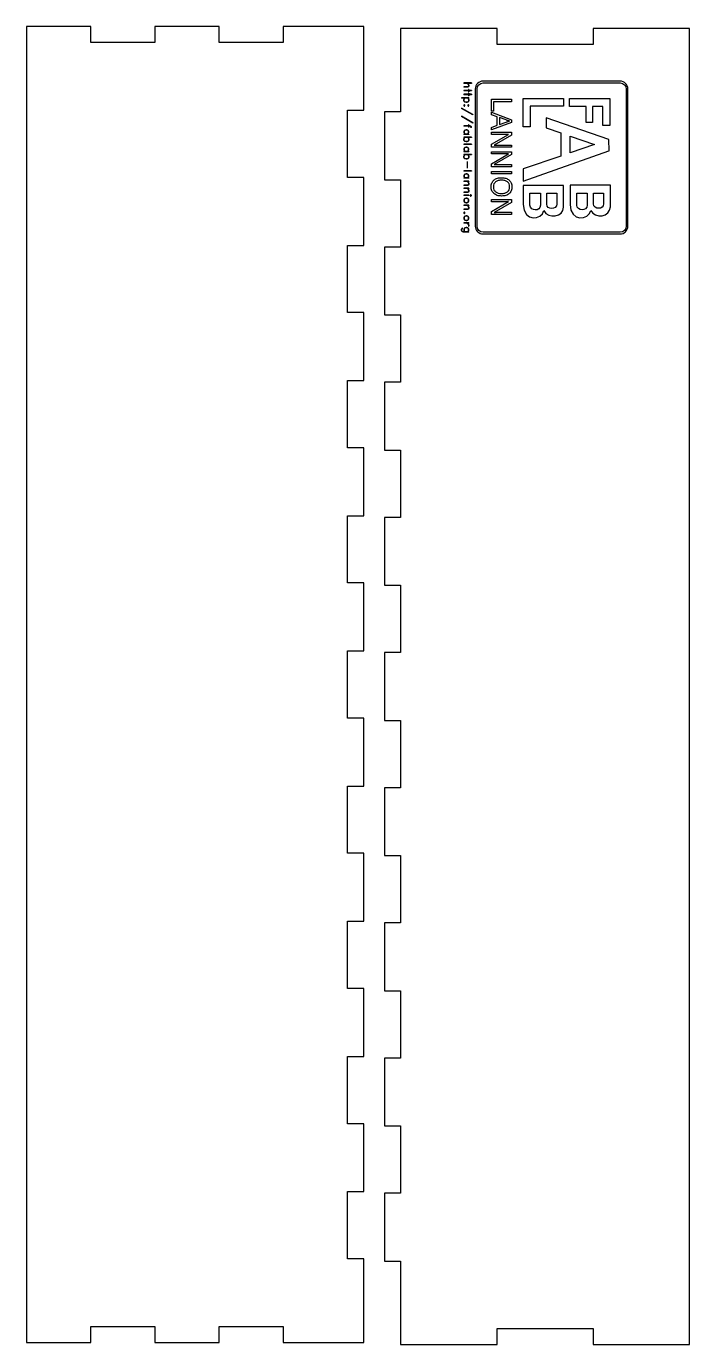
# Model space of a CAD drawing. Extents: x 15 to 1272, y 33 to 870.
# Drawn here: x 648 to 854.4, y 459.1 to 869.7 of the extents above; entities that cross this region are included whole.
import ezdxf

# ---------------------------------------------------------------- set-up
doc = ezdxf.new("R2010")
doc.units = 0
doc.layers.add('Decoration', color=7, linetype='CONTINUOUS')
doc.layers.add('Plan', color=7, linetype='CONTINUOUS')

msp = doc.modelspace()

# ---------------------------------------------------------------- linework, layer by layer
at = {"layer": 'Decoration', "color": 1}
for p, q in [((786.451944, 852.093833), (784.134397, 852.093833)), ((784.134397, 852.093833), (784.134397, 851.983474)), ((786.451944, 851.983474), (784.134397, 851.983474)), ((785.237991, 850.87988), (784.134397, 850.87988)), ((784.134397, 850.87988), (784.134397, 850.769521)), ((785.237991, 850.769521), (784.134397, 850.769521)), ((785.237991, 851.983474), (785.569069, 851.652396)), ((785.237991, 851.983474), (785.458709, 851.652396)), ((785.458709, 850.990239), (785.237991, 850.87988)), ((785.569069, 850.87988), (785.237991, 850.769521)), ((785.458709, 851.652396), (785.569069, 851.431677)), ((785.569069, 851.210958), (785.458709, 850.990239)), ((785.569069, 851.652396), (785.679428, 851.431677)), ((785.569069, 851.431677), (785.569069, 851.210958)), ((785.679428, 851.100599), (785.569069, 850.87988)), ((785.679428, 850.107364), (785.569069, 850.107364)), ((785.569069, 850.107364), (785.569069, 849.334849)), ((785.679428, 851.431677), (785.679428, 851.100599)), ((785.679428, 850.107364), (785.679428, 849.334849)), ((786.451944, 852.093833), (786.451944, 851.983474)), ((787.683831, 850.211529), (787.683831, 807.514806)), ((788.227447, 807.514806), (788.227447, 850.211529)), ((832.742471, 852.663524), (790.135721, 852.663524)), ((790.135721, 852.119843), (832.742471, 852.119843)), ((834.650802, 850.211529), (834.650802, 807.514806)), ((834.650802, 850.211529), (834.650802, 850.211529)), ((835.194474, 807.514806), (835.194474, 850.211529)), ((785.679428, 847.45874), (783.361881, 847.45874)), ((783.361881, 847.45874), (783.361881, 847.34838)), ((785.679428, 847.34838), (783.361881, 847.34838)), ((786.451944, 849.776286), (784.134397, 849.776286)), ((784.134397, 849.776286), (784.134397, 849.665927)), ((786.451944, 849.665927), (784.134397, 849.665927)), ((786.451944, 848.562333), (784.134397, 848.562333)), ((784.134397, 848.562333), (784.134397, 848.451974)), ((786.451944, 848.451974), (784.134397, 848.451974)), ((784.134397, 846.906943), (784.244756, 847.127661)), ((784.134397, 846.575865), (784.134397, 846.906943)), ((784.244756, 846.355146), (784.134397, 846.575865)), ((784.244756, 847.127661), (784.465475, 847.34838)), ((784.244756, 846.906943), (784.465475, 847.34838)), ((784.244756, 846.575865), (784.244756, 846.906943)), ((784.355116, 846.355146), (784.244756, 846.575865)), ((784.465475, 846.134427), (784.244756, 846.355146)), ((784.465475, 846.244786), (784.355116, 846.355146)), ((784.796553, 846.134427), (784.465475, 846.244786)), ((784.796553, 846.024068), (784.465475, 846.134427)), ((785.017272, 846.134427), (784.796553, 846.134427)), ((785.017272, 846.024068), (784.796553, 846.024068)), ((785.34835, 846.244786), (785.017272, 846.134427)), ((785.34835, 846.134427), (785.017272, 846.024068)), ((785.34835, 847.34838), (785.569069, 847.127661)), ((785.34835, 847.34838), (785.569069, 846.906943)), ((785.569069, 846.355146), (785.34835, 846.134427)), ((785.458709, 846.355146), (785.34835, 846.244786)), ((785.569069, 846.575865), (785.458709, 846.355146)), ((785.679428, 849.334849), (785.569069, 849.334849)), ((785.679428, 848.893411), (785.569069, 848.893411)), ((785.569069, 848.893411), (785.569069, 848.120896)), ((785.679428, 848.120896), (785.569069, 848.120896)), ((785.569069, 847.127661), (785.679428, 846.906943)), ((785.569069, 846.906943), (785.569069, 846.575865)), ((785.679428, 846.575865), (785.569069, 846.355146)), ((785.679428, 848.893411), (785.679428, 848.120896)), ((785.679428, 847.45874), (785.679428, 847.34838)), ((785.679428, 846.906943), (785.679428, 846.575865)), ((786.451944, 849.776286), (786.451944, 849.665927)), ((786.451944, 848.562333), (786.451944, 848.451974)), ((792.700133, 847.011251), (798.975796, 847.011251)), ((792.700133, 843.316042), (792.700133, 847.011251)), ((798.975796, 846.229678), (793.394964, 846.229678)), ((793.394964, 846.229678), (793.394964, 843.316042)), ((798.975796, 847.011251), (798.975796, 846.229678)), ((802.62634, 847.248835), (815.153535, 847.254964)), ((802.62634, 838.41505), (802.62634, 847.248835)), ((815.153535, 847.254964), (815.153535, 844.832988)), ((817.005763, 844.796514), (817.005763, 847.248619)), ((817.005763, 847.248619), (829.557566, 847.248619)), ((829.557566, 847.248619), (829.54543, 838.82662)), ((786.893381, 842.271849), (783.361881, 844.258318)), ((783.361881, 844.258318), (783.361881, 844.147958)), ((786.893381, 842.16149), (783.361881, 844.147958)), ((784.244756, 845.251552), (784.134397, 845.141193)), ((784.134397, 845.141193), (784.134397, 845.030833)), ((784.134397, 845.030833), (784.244756, 844.920474)), ((784.355116, 845.251552), (784.244756, 845.251552)), ((784.355116, 845.141193), (784.244756, 845.141193)), ((784.244756, 845.141193), (784.244756, 845.030833)), ((784.244756, 845.030833), (784.355116, 845.030833)), ((784.244756, 844.920474), (784.355116, 844.920474)), ((784.465475, 845.141193), (784.355116, 845.251552)), ((784.355116, 845.030833), (784.355116, 845.141193)), ((784.355116, 844.920474), (784.465475, 845.030833)), ((784.465475, 845.030833), (784.465475, 845.141193)), ((785.458709, 845.251552), (785.34835, 845.141193)), ((785.34835, 845.141193), (785.34835, 845.030833)), ((785.34835, 845.030833), (785.458709, 844.920474)), ((785.569069, 845.251552), (785.458709, 845.251552)), ((785.569069, 845.141193), (785.458709, 845.141193)), ((785.458709, 845.141193), (785.458709, 845.030833)), ((785.458709, 845.030833), (785.569069, 845.030833)), ((785.458709, 844.920474), (785.569069, 844.920474)), ((785.679428, 845.141193), (785.569069, 845.251552)), ((785.569069, 845.030833), (785.569069, 845.141193)), ((785.569069, 844.920474), (785.679428, 845.030833)), ((785.679428, 845.030833), (785.679428, 845.141193)), ((786.893381, 842.271849), (786.893381, 842.16149)), ((793.394964, 843.316042), (792.700133, 843.316042)), ((792.700133, 842.20701), (792.700133, 843.017346)), ((792.700133, 843.017346), (798.975796, 840.664316)), ((794.535114, 841.544162), (792.700133, 842.20701)), ((815.153535, 844.832988), (804.763637, 844.832988)), ((804.763637, 844.832988), (804.763637, 838.41505)), ((822.200683, 844.796514), (817.005763, 844.796514)), ((822.200683, 839.813469), (822.200683, 844.796514)), ((824.180978, 844.802588), (824.174489, 839.813469)), ((827.408104, 844.796242), (824.180978, 844.802588)), ((827.395969, 838.820275), (827.408104, 844.796242)), ((786.893381, 839.733583), (783.361881, 841.720052)), ((783.361881, 841.720052), (783.361881, 841.609693)), ((786.893381, 839.623224), (783.361881, 841.609693)), ((786.010506, 838.740349), (784.134397, 838.740349)), ((784.134397, 838.740349), (784.134397, 838.62999)), ((786.010506, 838.62999), (784.134397, 838.62999)), ((785.679428, 839.071427), (785.569069, 839.071427)), ((785.569069, 839.071427), (785.569069, 838.298912)), ((785.679428, 838.298912), (785.569069, 838.298912)), ((785.679428, 839.071427), (785.679428, 838.298912)), ((786.341584, 838.62999), (786.010506, 838.740349)), ((786.341584, 838.51963), (786.010506, 838.62999)), ((786.341584, 838.409271), (786.231225, 838.62999)), ((786.451944, 838.409271), (786.341584, 838.62999)), ((786.341584, 838.188552), (786.341584, 838.409271)), ((786.451944, 838.188552), (786.341584, 838.188552)), ((786.451944, 838.188552), (786.451944, 838.409271)), ((786.893381, 839.733583), (786.893381, 839.623224)), ((798.975796, 839.776306), (792.700133, 837.460131)), ((792.700133, 838.258139), (794.535114, 838.916967)), ((792.700133, 837.460131), (792.700133, 838.258139)), ((794.535114, 838.916967), (794.535114, 841.544162)), ((797.260957, 840.570951), (795.19876, 841.307542)), ((795.19876, 841.307542), (795.19876, 839.150952)), ((795.19876, 839.150952), (797.269847, 839.891617)), ((797.269847, 839.891617), (797.269847, 839.890871)), ((798.975796, 840.664316), (798.975796, 839.776306)), ((804.763637, 838.41505), (802.62634, 838.41505)), ((829.290274, 834.449638), (809.698859, 841.209687)), ((809.698859, 841.209687), (809.698859, 838.160231)), ((809.698859, 838.160231), (814.331283, 836.551883)), ((824.174489, 839.813469), (822.200683, 839.813469)), ((829.54543, 838.82662), (827.395969, 838.820275)), ((784.244756, 837.195318), (784.134397, 836.974599)), ((784.134397, 836.974599), (784.134397, 836.643521)), ((784.134397, 836.643521), (784.244756, 836.422802)), ((785.679428, 836.202083), (784.134397, 836.202083)), ((784.134397, 836.202083), (784.134397, 836.091724)), ((785.679428, 836.091724), (784.134397, 836.091724)), ((786.451944, 835.208849), (784.134397, 835.208849)), ((784.134397, 835.208849), (784.134397, 835.09849)), ((786.451944, 835.09849), (784.134397, 835.09849)), ((784.134397, 834.657052), (784.244756, 834.877771)), ((784.134397, 834.325974), (784.134397, 834.657052)), ((784.244756, 834.105255), (784.134397, 834.325974)), ((784.465475, 837.416037), (784.244756, 837.195318)), ((784.355116, 837.195318), (784.244756, 836.974599)), ((784.244756, 836.974599), (784.244756, 836.643521)), ((784.244756, 836.643521), (784.465475, 836.202083)), ((784.244756, 836.422802), (784.465475, 836.202083)), ((784.244756, 834.877771), (784.465475, 835.09849)), ((784.244756, 834.657052), (784.465475, 835.09849)), ((784.244756, 834.325974), (784.244756, 834.657052)), ((784.355116, 834.105255), (784.244756, 834.325974)), ((784.465475, 833.884537), (784.244756, 834.105255)), ((784.465475, 837.305677), (784.355116, 837.195318)), ((784.465475, 833.994896), (784.355116, 834.105255)), ((784.796553, 837.526396), (784.465475, 837.416037)), ((784.796553, 837.416037), (784.465475, 837.305677)), ((784.796553, 833.884537), (784.465475, 833.994896)), ((784.796553, 833.774177), (784.465475, 833.884537)), ((785.017272, 837.526396), (784.796553, 837.526396)), ((785.017272, 837.416037), (784.796553, 837.416037)), ((785.017272, 833.884537), (784.796553, 833.884537)), ((785.017272, 833.774177), (784.796553, 833.774177)), ((785.34835, 837.416037), (785.017272, 837.526396)), ((785.34835, 837.305677), (785.017272, 837.416037)), ((785.34835, 833.994896), (785.017272, 833.884537)), ((785.34835, 833.884537), (785.017272, 833.774177)), ((785.569069, 837.195318), (785.34835, 837.416037)), ((785.458709, 837.195318), (785.34835, 837.305677)), ((785.34835, 836.202083), (785.569069, 836.643521)), ((785.34835, 836.202083), (785.569069, 836.422802)), ((785.34835, 835.09849), (785.569069, 834.877771)), ((785.34835, 835.09849), (785.569069, 834.657052)), ((785.569069, 834.105255), (785.34835, 833.884537)), ((785.458709, 834.105255), (785.34835, 833.994896)), ((785.569069, 836.974599), (785.458709, 837.195318)), ((785.569069, 834.325974), (785.458709, 834.105255)), ((785.679428, 836.974599), (785.569069, 837.195318)), ((785.569069, 836.643521), (785.569069, 836.974599)), ((785.569069, 836.422802), (785.679428, 836.643521)), ((785.569069, 834.877771), (785.679428, 834.657052)), ((785.569069, 834.657052), (785.569069, 834.325974)), ((785.679428, 834.325974), (785.569069, 834.105255)), ((785.679428, 836.643521), (785.679428, 836.974599)), ((785.679428, 836.202083), (785.679428, 836.091724)), ((785.679428, 834.657052), (785.679428, 834.325974)), ((786.451944, 835.208849), (786.451944, 835.09849)), ((792.700133, 836.052019), (792.700133, 836.747737)), ((792.700133, 836.747737), (798.975796, 836.747737)), ((792.700133, 833.007819), (798.04483, 836.093368)), ((796.869007, 836.052019), (792.700133, 836.052019)), ((798.975796, 835.839289), (793.59537, 832.721012)), ((798.975796, 836.747737), (798.975796, 835.839289)), ((814.331283, 836.551883), (814.348215, 829.30652)), ((817.223889, 830.304641), (817.21119, 835.524052)), ((817.21119, 835.524052), (824.759505, 832.919638)), ((829.298739, 830.925558), (829.290274, 834.449638)), ((786.451944, 833.001662), (784.134397, 833.001662)), ((784.134397, 833.001662), (784.134397, 832.891302)), ((786.451944, 832.891302), (784.134397, 832.891302)), ((784.244756, 831.787708), (784.134397, 831.56699)), ((784.134397, 831.56699), (784.134397, 831.235912)), ((784.134397, 831.235912), (784.244756, 831.015193)), ((785.679428, 830.794474), (784.134397, 830.794474)), ((784.134397, 830.794474), (784.134397, 830.684115)), ((785.679428, 830.684115), (784.134397, 830.684115)), ((786.451944, 829.80124), (784.134397, 829.80124)), ((784.134397, 829.80124), (784.134397, 829.69088)), ((786.451944, 829.69088), (784.134397, 829.69088)), ((784.134397, 829.249443), (784.244756, 829.470162)), ((784.465475, 832.008427), (784.244756, 831.787708)), ((784.355116, 831.787708), (784.244756, 831.56699)), ((784.244756, 831.56699), (784.244756, 831.235912)), ((784.244756, 831.235912), (784.465475, 830.794474)), ((784.244756, 831.015193), (784.465475, 830.794474)), ((784.244756, 829.470162), (784.465475, 829.69088)), ((784.244756, 829.249443), (784.465475, 829.69088)), ((784.465475, 831.898068), (784.355116, 831.787708)), ((784.796553, 832.118787), (784.465475, 832.008427)), ((784.796553, 832.008427), (784.465475, 831.898068)), ((785.017272, 832.118787), (784.796553, 832.118787)), ((785.017272, 832.008427), (784.796553, 832.008427)), ((785.34835, 832.008427), (785.017272, 832.118787)), ((785.34835, 831.898068), (785.017272, 832.008427)), ((785.569069, 831.787708), (785.34835, 832.008427)), ((785.458709, 831.787708), (785.34835, 831.898068)), ((785.34835, 830.794474), (785.569069, 831.235912)), ((785.34835, 830.794474), (785.569069, 831.015193)), ((785.34835, 829.69088), (785.569069, 829.470162)), ((785.34835, 829.69088), (785.569069, 829.249443)), ((785.569069, 831.56699), (785.458709, 831.787708)), ((785.679428, 831.56699), (785.569069, 831.787708)), ((785.569069, 831.235912), (785.569069, 831.56699)), ((785.569069, 831.015193), (785.679428, 831.235912)), ((785.569069, 829.470162), (785.679428, 829.249443)), ((785.679428, 831.235912), (785.679428, 831.56699)), ((785.679428, 830.794474), (785.679428, 830.684115)), ((786.451944, 833.001662), (786.451944, 832.891302)), ((786.451944, 829.80124), (786.451944, 829.69088)), ((792.700133, 833.007037), (792.700133, 833.007819)), ((792.700133, 832.065863), (792.700133, 833.007037)), ((798.975796, 832.065863), (792.700133, 832.065863)), ((792.700133, 829.995578), (792.700133, 830.691259)), ((792.700133, 830.691259), (798.975796, 830.691259)), ((792.700133, 826.951434), (798.04483, 830.036928)), ((796.869007, 829.995578), (792.700133, 829.995578)), ((798.975796, 829.782794), (793.59537, 826.664571)), ((794.86029, 832.769671), (798.975796, 832.769671)), ((798.975796, 832.769671), (798.975796, 832.065863)), ((798.975796, 830.691259), (798.975796, 829.782794)), ((802.6102, 821.46362), (829.296428, 830.925558)), ((824.759562, 832.919638), (817.223889, 830.304641)), ((824.759505, 832.919638), (824.759562, 832.919638)), ((829.296428, 830.925558), (829.298739, 830.925558)), ((784.134397, 828.918365), (784.134397, 829.249443)), ((784.244756, 828.697646), (784.134397, 828.918365)), ((784.244756, 828.918365), (784.244756, 829.249443)), ((784.355116, 828.697646), (784.244756, 828.918365)), ((784.465475, 828.476927), (784.244756, 828.697646)), ((784.465475, 828.587287), (784.355116, 828.697646)), ((784.796553, 828.476927), (784.465475, 828.587287)), ((784.796553, 828.366568), (784.465475, 828.476927)), ((785.017272, 828.476927), (784.796553, 828.476927)), ((785.017272, 828.366568), (784.796553, 828.366568)), ((785.34835, 828.587287), (785.017272, 828.476927)), ((785.34835, 828.476927), (785.017272, 828.366568)), ((785.127631, 827.594052), (785.127631, 825.607584)), ((785.569069, 828.697646), (785.34835, 828.476927)), ((785.458709, 828.697646), (785.34835, 828.587287)), ((785.569069, 828.918365), (785.458709, 828.697646)), ((785.569069, 829.249443), (785.569069, 828.918365)), ((785.679428, 828.918365), (785.569069, 828.697646)), ((785.679428, 829.249443), (785.679428, 828.918365)), ((792.700133, 826.950595), (792.700133, 826.951434)), ((792.700133, 826.009365), (792.700133, 826.950595)), ((798.975796, 826.009365), (792.700133, 826.009365)), ((794.86029, 826.71323), (798.975796, 826.71323)), ((798.975796, 826.71323), (798.975796, 826.009365)), ((814.348215, 829.30652), (802.61669, 825.33736)), ((786.451944, 824.724709), (784.134397, 824.724709)), ((784.134397, 824.724709), (784.134397, 824.614349)), ((786.451944, 824.614349), (784.134397, 824.614349)), ((784.244756, 823.510755), (784.134397, 823.290037)), ((784.134397, 823.290037), (784.134397, 822.958959)), ((784.134397, 822.958959), (784.244756, 822.73824)), ((785.679428, 822.517521), (784.134397, 822.517521)), ((784.134397, 822.517521), (784.134397, 822.407162)), ((785.679428, 822.407162), (784.134397, 822.407162)), ((785.679428, 821.524287), (784.134397, 821.524287)), ((784.134397, 821.524287), (784.134397, 821.413927)), ((785.679428, 821.413927), (784.134397, 821.413927)), ((784.465475, 823.731474), (784.244756, 823.510755)), ((784.355116, 823.510755), (784.244756, 823.290037)), ((784.244756, 823.290037), (784.244756, 822.958959)), ((784.244756, 822.958959), (784.465475, 822.517521)), ((784.244756, 822.73824), (784.465475, 822.517521)), ((784.465475, 823.621115), (784.355116, 823.510755)), ((784.796553, 823.841834), (784.465475, 823.731474)), ((784.796553, 823.731474), (784.465475, 823.621115)), ((785.017272, 823.841834), (784.796553, 823.841834)), ((785.017272, 823.731474), (784.796553, 823.731474)), ((785.34835, 823.731474), (785.017272, 823.841834)), ((785.34835, 823.621115), (785.017272, 823.731474)), ((785.237991, 821.413927), (785.569069, 821.082849)), ((785.237991, 821.413927), (785.458709, 821.082849)), ((785.569069, 823.510755), (785.34835, 823.731474)), ((785.458709, 823.510755), (785.34835, 823.621115)), ((785.34835, 822.517521), (785.569069, 822.958959)), ((785.34835, 822.517521), (785.569069, 822.73824)), ((785.569069, 823.290037), (785.458709, 823.510755)), ((785.679428, 823.290037), (785.569069, 823.510755)), ((785.569069, 822.958959), (785.569069, 823.290037)), ((785.569069, 822.73824), (785.679428, 822.958959)), ((785.679428, 822.958959), (785.679428, 823.290037)), ((785.679428, 822.517521), (785.679428, 822.407162)), ((785.679428, 821.524287), (785.679428, 821.413927)), ((786.451944, 824.724709), (786.451944, 824.614349)), ((792.700133, 824.549331), (798.975796, 824.549331)), ((792.700133, 823.767758), (792.700133, 824.549331)), ((798.975796, 823.767758), (792.700133, 823.767758)), ((798.975796, 824.549331), (798.975796, 823.767758)), ((802.61669, 825.33736), (802.6102, 821.46362)), ((785.237991, 820.310334), (784.134397, 820.310334)), ((784.134397, 820.310334), (784.134397, 820.199974)), ((785.237991, 820.199974), (784.134397, 820.199974)), ((785.679428, 819.317099), (784.134397, 819.317099)), ((784.134397, 819.317099), (784.134397, 819.20674)), ((785.679428, 819.20674), (784.134397, 819.20674)), ((785.237991, 818.103146), (784.134397, 818.103146)), ((784.134397, 818.103146), (784.134397, 817.992787)), ((785.237991, 817.992787), (784.134397, 817.992787)), ((785.458709, 820.420693), (785.237991, 820.310334)), ((785.569069, 820.310334), (785.237991, 820.199974)), ((785.237991, 819.20674), (785.569069, 818.875662)), ((785.237991, 819.20674), (785.458709, 818.875662)), ((785.458709, 818.213506), (785.237991, 818.103146)), ((785.569069, 818.103146), (785.237991, 817.992787)), ((785.458709, 821.082849), (785.569069, 820.862131)), ((785.569069, 820.641412), (785.458709, 820.420693)), ((785.458709, 818.875662), (785.569069, 818.654943)), ((785.569069, 818.434224), (785.458709, 818.213506)), ((785.569069, 821.082849), (785.679428, 820.862131)), ((785.569069, 820.862131), (785.569069, 820.641412)), ((785.679428, 820.531052), (785.569069, 820.310334)), ((785.569069, 818.875662), (785.679428, 818.654943)), ((785.569069, 818.654943), (785.569069, 818.434224)), ((785.679428, 818.323865), (785.569069, 818.103146)), ((785.679428, 820.862131), (785.679428, 820.531052)), ((785.679428, 819.317099), (785.679428, 819.20674)), ((785.679428, 818.654943), (785.679428, 818.323865)), ((786.231225, 817.220271), (786.120866, 817.109912)), ((786.341584, 817.220271), (786.231225, 817.220271)), ((786.451944, 817.109912), (786.341584, 817.220271)), ((795.866892, 817.678588), (795.866892, 817.678588)), ((815.159858, 820.196313), (802.614543, 820.181581)), ((802.614543, 820.181581), (802.621032, 814.235359)), ((804.685011, 813.993599), (804.685011, 817.738117)), ((804.685011, 817.738117), (807.984526, 817.725426)), ((807.984526, 817.725426), (807.984526, 813.993599)), ((809.917156, 814.381476), (809.917156, 817.736009)), ((809.917156, 817.736009), (813.053464, 817.736009)), ((813.053464, 817.736009), (813.05558, 814.381476)), ((815.159997, 813.451241), (815.159858, 820.196313)), ((829.727068, 820.255841), (817.18181, 820.240573)), ((817.18181, 820.240573), (817.187737, 814.294244)), ((819.252221, 814.053125), (819.252221, 817.797646)), ((819.252221, 817.797646), (822.551681, 817.784918)), ((822.551681, 817.784918), (822.551681, 814.053125)), ((824.484339, 814.440895), (824.484339, 817.795536)), ((824.484339, 817.795536), (827.620674, 817.795536)), ((827.620674, 817.795536), (827.622763, 814.440895)), ((829.726645, 813.510124), (829.727068, 820.255841)), ((785.679428, 817.109912), (784.134397, 817.109912)), ((784.134397, 817.109912), (784.134397, 816.999552)), ((785.679428, 816.999552), (784.134397, 816.999552)), ((784.244756, 815.895959), (784.134397, 815.67524)), ((784.134397, 815.67524), (784.134397, 815.344162)), ((784.134397, 815.344162), (784.244756, 815.123443)), ((785.679428, 814.019849), (784.134397, 814.019849)), ((784.134397, 814.019849), (784.134397, 813.90949)), ((785.679428, 813.90949), (784.134397, 813.90949)), ((784.465475, 816.116677), (784.244756, 815.895959)), ((784.355116, 815.895959), (784.244756, 815.67524)), ((784.244756, 815.67524), (784.244756, 815.344162)), ((784.244756, 815.344162), (784.355116, 815.123443)), ((784.244756, 815.123443), (784.465475, 814.902724)), ((784.465475, 816.006318), (784.355116, 815.895959)), ((784.355116, 815.123443), (784.465475, 815.013084)), ((784.796553, 816.227037), (784.465475, 816.116677)), ((784.796553, 816.116677), (784.465475, 816.006318)), ((784.465475, 815.013084), (784.796553, 814.902724)), ((784.465475, 814.902724), (784.796553, 814.792365)), ((785.017272, 816.227037), (784.796553, 816.227037)), ((785.017272, 816.116677), (784.796553, 816.116677)), ((784.796553, 814.902724), (785.017272, 814.902724)), ((784.796553, 814.792365), (785.017272, 814.792365)), ((785.34835, 816.116677), (785.017272, 816.227037)), ((785.34835, 816.006318), (785.017272, 816.116677)), ((785.017272, 814.902724), (785.34835, 815.013084)), ((785.017272, 814.792365), (785.34835, 814.902724)), ((785.237991, 813.90949), (785.569069, 813.578412)), ((785.237991, 813.90949), (785.458709, 813.578412)), ((785.569069, 815.895959), (785.34835, 816.116677)), ((785.458709, 815.895959), (785.34835, 816.006318)), ((785.34835, 814.902724), (785.569069, 815.123443)), ((785.34835, 815.013084), (785.458709, 815.123443)), ((785.569069, 815.67524), (785.458709, 815.895959)), ((785.458709, 815.123443), (785.569069, 815.344162)), ((785.458709, 813.578412), (785.569069, 813.357693)), ((785.569069, 813.136974), (785.458709, 812.916256)), ((785.679428, 815.67524), (785.569069, 815.895959)), ((785.569069, 815.344162), (785.569069, 815.67524)), ((785.569069, 815.123443), (785.679428, 815.344162)), ((785.569069, 813.578412), (785.679428, 813.357693)), ((785.569069, 813.357693), (785.569069, 813.136974)), ((785.679428, 813.026615), (785.569069, 812.805896)), ((785.679428, 817.109912), (785.679428, 816.999552)), ((785.679428, 815.344162), (785.679428, 815.67524)), ((785.679428, 814.019849), (785.679428, 813.90949)), ((785.679428, 813.357693), (785.679428, 813.026615)), ((786.120866, 817.109912), (786.120866, 816.999552)), ((786.120866, 816.999552), (786.231225, 816.889193)), ((786.341584, 817.109912), (786.231225, 817.109912)), ((786.231225, 817.109912), (786.231225, 816.999552)), ((786.231225, 816.999552), (786.341584, 816.999552)), ((786.231225, 816.889193), (786.341584, 816.889193)), ((786.341584, 816.999552), (786.341584, 817.109912)), ((786.341584, 816.889193), (786.451944, 816.999552)), ((786.451944, 816.999552), (786.451944, 817.109912)), ((792.700133, 815.100138), (792.700133, 815.795749)), ((792.700133, 815.795749), (798.975796, 815.795749)), ((792.700133, 812.055974), (798.04483, 815.141484)), ((796.869007, 815.100138), (792.700133, 815.100138)), ((798.975796, 814.887301), (793.59537, 811.769115)), ((795.866892, 816.880633), (795.866892, 816.880633)), ((798.975796, 815.795749), (798.975796, 814.887301)), ((785.237991, 812.805896), (784.134397, 812.805896)), ((784.134397, 812.805896), (784.134397, 812.695537)), ((785.237991, 812.695537), (784.134397, 812.695537)), ((784.244756, 811.812662), (784.134397, 811.702303)), ((784.134397, 811.702303), (784.134397, 811.591943)), ((784.134397, 811.591943), (784.244756, 811.481584)), ((784.244756, 810.37799), (784.134397, 810.157271)), ((784.134397, 810.157271), (784.134397, 809.826193)), ((784.134397, 809.826193), (784.244756, 809.605474)), ((784.355116, 811.812662), (784.244756, 811.812662)), ((784.355116, 811.702303), (784.244756, 811.702303)), ((784.244756, 811.702303), (784.244756, 811.591943)), ((784.244756, 811.591943), (784.355116, 811.591943)), ((784.244756, 811.481584), (784.355116, 811.481584)), ((784.465475, 810.598709), (784.244756, 810.37799)), ((784.355116, 810.37799), (784.244756, 810.157271)), ((784.244756, 810.157271), (784.244756, 809.826193)), ((784.244756, 809.826193), (784.355116, 809.605474)), ((784.244756, 809.605474), (784.465475, 809.384756)), ((784.465475, 811.702303), (784.355116, 811.812662)), ((784.355116, 811.591943), (784.355116, 811.702303)), ((784.355116, 811.481584), (784.465475, 811.591943)), ((784.465475, 810.488349), (784.355116, 810.37799)), ((784.355116, 809.605474), (784.465475, 809.495115)), ((784.465475, 811.591943), (784.465475, 811.702303)), ((784.796553, 810.709068), (784.465475, 810.598709)), ((784.796553, 810.598709), (784.465475, 810.488349)), ((784.465475, 809.495115), (784.796553, 809.384756)), ((784.465475, 809.384756), (784.796553, 809.274396)), ((785.017272, 810.709068), (784.796553, 810.709068)), ((785.017272, 810.598709), (784.796553, 810.598709)), ((784.796553, 809.384756), (785.017272, 809.384756)), ((784.796553, 809.274396), (785.017272, 809.274396)), ((785.34835, 810.598709), (785.017272, 810.709068)), ((785.34835, 810.488349), (785.017272, 810.598709)), ((785.017272, 809.384756), (785.34835, 809.495115)), ((785.017272, 809.274396), (785.34835, 809.384756)), ((785.458709, 812.916256), (785.237991, 812.805896)), ((785.569069, 812.805896), (785.237991, 812.695537)), ((785.569069, 810.37799), (785.34835, 810.598709)), ((785.458709, 810.37799), (785.34835, 810.488349)), ((785.34835, 809.384756), (785.569069, 809.605474)), ((785.34835, 809.495115), (785.458709, 809.605474)), ((785.569069, 810.157271), (785.458709, 810.37799)), ((785.458709, 809.605474), (785.569069, 809.826193)), ((785.679428, 810.157271), (785.569069, 810.37799)), ((785.569069, 809.826193), (785.569069, 810.157271)), ((785.569069, 809.605474), (785.679428, 809.826193)), ((785.679428, 809.826193), (785.679428, 810.157271)), ((792.700133, 812.055183), (792.700133, 812.055974)), ((792.700133, 811.113936), (792.700133, 812.055183)), ((798.975796, 811.113936), (792.700133, 811.113936)), ((794.86029, 811.817798), (798.975796, 811.817798)), ((798.975796, 811.817798), (798.975796, 811.113936)), ((783.361881, 806.515412), (783.472241, 806.736131)), ((783.361881, 806.184334), (783.361881, 806.515412)), ((783.472241, 805.963615), (783.361881, 806.184334)), ((783.472241, 806.736131), (783.692959, 806.956849)), ((783.472241, 806.405053), (783.5826, 806.625771)), ((783.472241, 806.184334), (783.472241, 806.405053)), ((783.5826, 805.963615), (783.472241, 806.184334)), ((783.692959, 805.742896), (783.472241, 805.963615)), ((783.5826, 806.625771), (783.692959, 806.736131)), ((783.692959, 805.853256), (783.5826, 805.963615)), ((783.692959, 806.736131), (783.692959, 806.956849)), ((784.024038, 805.742896), (783.692959, 805.853256)), ((784.024038, 805.632537), (783.692959, 805.742896)), ((785.679428, 805.742896), (784.024038, 805.742896)), ((785.679428, 805.632537), (784.024038, 805.632537)), ((785.679428, 808.501881), (784.134397, 808.501881)), ((784.134397, 808.501881), (784.134397, 808.391521)), ((785.679428, 808.391521), (784.134397, 808.391521)), ((784.244756, 806.736131), (784.134397, 806.515412)), ((784.134397, 806.515412), (784.134397, 806.184334)), ((784.134397, 806.184334), (784.244756, 805.963615)), ((784.465475, 806.956849), (784.244756, 806.736131)), ((784.355116, 806.736131), (784.244756, 806.515412)), ((784.244756, 806.515412), (784.244756, 806.184334)), ((784.244756, 806.184334), (784.465475, 805.742896)), ((784.244756, 805.963615), (784.465475, 805.742896)), ((784.465475, 806.84649), (784.355116, 806.736131)), ((784.796553, 807.067209), (784.465475, 806.956849)), ((784.796553, 806.956849), (784.465475, 806.84649)), ((785.017272, 807.067209), (784.796553, 807.067209)), ((785.017272, 806.956849), (784.796553, 806.956849)), ((785.017272, 808.391521), (785.34835, 808.281162)), ((785.017272, 808.391521), (785.237991, 808.281162)), ((785.34835, 806.956849), (785.017272, 807.067209)), ((785.34835, 806.84649), (785.017272, 806.956849)), ((785.237991, 808.281162), (785.458709, 808.060443)), ((785.34835, 808.281162), (785.569069, 808.060443)), ((785.569069, 806.736131), (785.34835, 806.956849)), ((785.458709, 806.736131), (785.34835, 806.84649)), ((785.34835, 805.742896), (785.569069, 806.184334)), ((785.34835, 805.742896), (785.569069, 805.963615)), ((785.458709, 808.060443), (785.569069, 807.839724)), ((785.569069, 806.515412), (785.458709, 806.736131)), ((785.569069, 808.060443), (785.679428, 807.839724)), ((785.569069, 807.839724), (785.569069, 807.508646)), ((785.569069, 807.508646), (785.679428, 807.508646)), ((785.679428, 806.515412), (785.569069, 806.736131)), ((785.569069, 806.184334), (785.569069, 806.515412)), ((785.569069, 805.963615), (785.679428, 806.184334)), ((785.679428, 808.501881), (785.679428, 808.391521)), ((785.679428, 807.839724), (785.679428, 807.508646)), ((785.679428, 806.184334), (785.679428, 806.515412)), ((785.679428, 805.632537), (785.679428, 805.742896)), ((832.742471, 805.606583), (790.135721, 805.606583)), ((790.135721, 805.062849), (832.742471, 805.062849))]:
    msp.add_line(p, q, dxfattribs=at)
for points in [[(790.135721, 852.663524), (788.78207, 852.663524), (787.683831, 851.565272), (787.683831, 850.211529)], [(788.227447, 850.211529), (788.227447, 851.273449), (789.073916, 852.119843), (790.135721, 852.119843)], [(835.194474, 850.211529), (835.194474, 851.565272), (834.096206, 852.663524), (832.742471, 852.663524)], [(832.742471, 852.119843), (833.804389, 852.119843), (834.650802, 851.273449), (834.650802, 850.211529)], [(797.62175, 840.452259), (797.5, 840.490503), (797.379744, 840.530065), (797.260957, 840.570951)], [(797.269847, 839.890871), (797.388663, 839.934508), (797.508945, 839.9768), (797.630669, 840.017744)], [(797.955845, 840.345896), (797.854837, 840.375858), (797.743472, 840.411311), (797.62175, 840.452259)], [(797.630669, 840.017744), (797.752447, 840.056023), (797.862289, 840.090126), (797.960248, 840.120055)], [(798.209647, 840.268129), (798.141377, 840.28715), (798.056796, 840.313082), (797.955845, 840.345896)], [(797.960248, 840.120055), (798.061227, 840.150008), (798.144369, 840.175927), (798.209647, 840.197819)], [(798.334362, 840.23113), (798.319404, 840.23646), (798.277917, 840.248797), (798.209647, 840.268129)], [(798.209647, 840.197819), (798.277974, 840.21684), (798.319545, 840.227955), (798.334362, 840.23113)], [(797.225397, 836.060009), (797.091794, 836.054679), (796.973006, 836.052019), (796.869007, 836.052019)], [(797.612889, 836.072738), (797.491082, 836.067407), (797.361908, 836.06317), (797.225397, 836.060009)], [(798.04483, 836.093368), (797.899344, 836.088038), (797.755355, 836.081148), (797.612889, 836.072738)], [(793.59537, 832.721012), (793.740856, 832.72951), (793.88637, 832.737607), (794.031884, 832.745312)], [(794.031884, 832.745312), (794.156541, 832.750643), (794.291641, 832.756094), (794.437183, 832.761681)], [(794.437183, 832.761681), (794.58566, 832.767011), (794.726686, 832.769671), (794.86029, 832.769671)], [(797.225397, 830.003568), (797.091794, 829.998238), (796.973006, 829.995578), (796.869007, 829.995578)], [(797.612889, 830.016297), (797.491082, 830.010967), (797.361908, 830.006729), (797.225397, 830.003568)], [(798.04483, 830.036928), (797.899344, 830.031597), (797.755355, 830.024735), (797.612889, 830.016297)], [(793.59537, 826.664571), (793.740856, 826.673069), (793.88637, 826.681166), (794.031884, 826.68887)], [(794.031884, 826.68887), (794.156541, 826.694201), (794.291641, 826.699652), (794.437183, 826.70524)], [(794.437183, 826.70524), (794.58566, 826.71057), (794.726686, 826.71323), (794.86029, 826.71323)], [(792.851546, 820.993212), (793.014811, 821.350624), (793.240476, 821.648015), (793.528484, 821.885387)], [(794.018506, 821.283816), (793.792841, 821.109185), (793.61617, 820.893649), (793.488465, 820.637208)], [(793.528484, 821.885387), (793.81954, 822.122688), (794.163992, 822.301362), (794.561869, 822.421415)], [(794.82919, 821.676621), (794.517334, 821.586607), (794.247106, 821.455673), (794.018506, 821.283816)], [(794.561869, 822.421415), (794.959774, 822.541489), (795.394791, 822.601526), (795.866892, 822.601526)], [(795.866892, 821.807623), (795.489815, 821.807623), (795.143896, 821.763955), (794.82919, 821.676621)], [(795.866892, 822.601526), (796.356802, 822.601526), (796.799242, 822.538754), (797.194155, 822.413213)], [(796.895705, 821.680751), (796.586926, 821.765333), (796.243997, 821.807623), (795.866892, 821.807623)], [(797.688552, 821.291962), (797.468842, 821.463854), (797.204569, 821.593451), (796.895705, 821.680751)], [(797.194155, 822.413213), (797.589097, 822.287745), (797.924631, 822.10359), (798.200785, 821.860752)], [(798.196354, 820.641338), (798.077568, 820.900454), (797.908318, 821.117331), (797.688552, 821.291962)], [(798.200785, 821.860752), (798.479931, 821.617959), (798.693715, 821.319247), (798.842164, 820.964611)], [(792.611008, 819.745087), (792.611008, 820.219832), (792.691187, 820.635876), (792.851546, 820.993212)], [(792.842656, 818.537947), (792.688224, 818.892567), (792.611008, 819.294948), (792.611008, 819.745087)], [(793.501842, 817.637734), (793.216798, 817.883242), (792.997059, 818.183311), (792.842656, 818.537947)], [(793.488465, 820.637208), (793.363751, 820.378103), (793.30138, 820.080729), (793.30138, 819.745087)], [(793.30138, 819.745087), (793.30138, 819.385037), (793.365218, 819.075413), (793.492924, 818.816223)], [(793.492924, 818.816223), (793.620573, 818.554293), (793.797244, 818.340131), (794.022881, 818.173742)], [(794.530683, 817.076981), (794.129815, 817.205225), (793.786858, 817.392144), (793.501842, 817.637734)], [(794.022881, 818.173742), (794.251565, 818.0046), (794.523261, 817.880471), (794.837995, 817.801355)], [(794.837995, 817.801355), (795.152757, 817.719511), (795.495742, 817.678588), (795.866892, 817.678588)], [(795.866892, 817.678588), (796.243997, 817.678588), (796.586926, 817.723594), (796.895705, 817.81361)], [(796.895705, 817.81361), (797.204569, 817.90092), (797.468842, 818.03189), (797.688552, 818.206524)], [(798.196354, 817.62128), (797.917209, 817.378527), (797.580179, 817.194377), (797.185266, 817.068836)], [(797.688552, 818.206524), (797.908318, 818.378367), (798.077568, 818.592508), (798.196354, 818.848949)], [(798.374437, 819.736942), (798.374437, 820.080691), (798.315085, 820.382159), (798.196354, 820.641338)], [(798.196354, 818.848949), (798.315085, 819.105391), (798.374437, 819.401388), (798.374437, 819.736942)], [(798.842164, 818.517437), (798.690695, 818.160087), (798.475415, 817.86137), (798.196354, 817.62128)], [(798.842164, 820.964611), (798.993605, 820.607237), (799.069324, 820.198014), (799.069324, 819.736942)], [(799.069324, 819.736942), (799.069324, 819.278634), (798.993605, 818.872131), (798.842164, 818.517437)], [(795.866892, 816.880633), (795.376955, 816.880633), (794.931552, 816.946083), (794.530683, 817.076981)], [(797.185266, 817.068836), (796.790351, 816.943368), (796.350904, 816.880633), (795.866892, 816.880633)], [(797.225397, 815.108125), (797.091794, 815.102792), (796.973006, 815.100138), (796.869007, 815.100138)], [(797.612889, 815.120853), (797.491082, 815.11552), (797.361908, 815.111286), (797.225397, 815.108125)], [(798.04483, 815.141484), (797.899344, 815.13615), (797.755355, 815.129292), (797.612889, 815.120853)], [(802.621032, 814.235359), (802.676574, 808.670052), (808.4807, 809.313606), (809.052651, 812.355643)], [(807.984526, 813.993599), (807.874601, 811.993281), (804.840007, 812.116556), (804.685011, 813.993599)], [(809.052651, 812.355643), (810.348841, 809.616264), (815.106064, 810.283435), (815.159997, 813.451241)], [(813.05558, 814.381476), (813.049091, 812.54658), (809.927937, 812.529616), (809.917156, 814.381476)], [(817.187737, 814.294244), (817.24325, 808.728991), (823.047348, 809.372546), (823.619299, 812.414529)], [(822.551681, 814.053125), (822.441841, 812.052754), (819.407217, 812.176138), (819.252221, 814.053125)], [(823.619299, 812.414529), (824.915433, 809.675203), (829.672684, 810.342374), (829.726645, 813.510124)], [(827.622763, 814.440895), (827.616837, 812.606053), (824.495176, 812.589142), (824.484339, 814.440895)], [(793.59537, 811.769115), (793.740856, 811.777609), (793.88637, 811.785709), (794.031884, 811.793442)], [(794.031884, 811.793442), (794.156541, 811.798776), (794.291641, 811.804223), (794.437183, 811.809811)], [(794.437183, 811.809811), (794.58566, 811.815145), (794.726686, 811.817798), (794.86029, 811.817798)], [(787.683831, 807.514806), (787.683831, 806.161099), (788.78207, 805.062849), (790.135721, 805.062849)], [(790.135721, 805.606583), (789.073916, 805.606583), (788.227447, 806.45292), (788.227447, 807.514806)], [(832.742471, 805.062849), (834.096206, 805.062849), (835.194474, 806.161099), (835.194474, 807.514806)], [(834.650802, 807.514806), (834.650802, 806.45292), (833.804389, 805.606583), (832.742471, 805.606583)]]:
    msp.add_open_spline(points, degree=3, dxfattribs=at)
at = {"layer": 'Plan', "color": 7}
for p, q in [((668.005409, 869.730271), (647.955411, 869.730299)), ((647.955411, 869.730299), (647.955411, 864.730281)), ((668.005409, 864.730281), (668.005409, 869.730271)), ((708.005414, 869.730271), (687.905406, 869.730271)), ((687.905406, 869.730271), (687.905406, 864.730281)), ((708.005414, 864.730281), (708.005414, 869.730271)), ((727.905411, 869.730299), (727.905411, 864.730281)), ((794.43913, 869.114026), (764.389124, 869.114026)), ((764.389124, 869.114026), (764.389124, 864.114036)), ((794.43913, 864.114036), (794.43913, 869.114026)), ((854.389085, 869.114026), (824.339107, 869.114026)), ((824.339107, 869.114026), (824.339107, 864.114036)), ((854.389085, 864.114036), (854.389085, 869.114026)), ((647.955411, 864.730281), (647.955411, 464.730235)), ((687.905406, 864.730281), (668.005409, 864.730281)), ((727.905411, 864.730281), (708.005414, 864.730281)), ((764.389124, 864.114036), (764.389124, 843.111397)), ((824.339107, 864.114036), (794.43913, 864.114036)), ((854.389085, 464.113975), (854.389085, 864.114036)), ((747.955409, 822.674991), (747.955409, 843.627649)), ((747.955409, 843.627649), (752.955427, 843.627649)), ((764.389124, 843.111397), (759.389106, 843.111397)), ((759.389106, 843.111397), (759.389106, 821.958756)), ((752.955427, 822.674991), (747.955409, 822.674991)), ((752.955427, 801.522348), (752.955427, 822.674991)), ((759.389106, 821.958756), (764.389124, 821.958756)), ((764.389124, 821.958756), (764.389124, 801.006127)), ((747.955409, 780.569719), (747.955409, 801.522348)), ((747.955409, 801.522348), (752.955427, 801.522348)), ((764.389124, 801.006127), (759.389106, 801.006127)), ((759.389106, 801.006127), (759.389106, 779.853515)), ((752.955427, 780.569719), (747.955409, 780.569719)), ((752.955427, 759.417079), (752.955427, 780.569719)), ((759.389106, 779.853515), (764.389124, 779.853515)), ((764.389124, 779.853515), (764.389124, 758.900886)), ((747.955409, 738.464449), (747.955409, 759.417079)), ((747.955409, 759.417079), (752.955427, 759.417079)), ((764.389124, 758.900886), (759.389106, 758.900886)), ((759.389106, 758.900886), (759.389106, 737.748245)), ((752.955427, 738.464449), (747.955409, 738.464449)), ((752.955427, 717.311837), (752.955427, 738.464449)), ((759.389106, 737.748245), (764.389124, 737.748245)), ((764.389124, 737.748245), (764.389124, 716.795616)), ((747.955409, 696.359208), (747.955409, 717.311837)), ((747.955409, 717.311837), (752.955427, 717.311837)), ((764.389124, 716.795616), (759.389106, 716.795616)), ((759.389106, 716.795616), (759.389106, 695.642976)), ((752.955427, 696.359208), (747.955409, 696.359208)), ((752.955427, 675.206568), (752.955427, 696.359208)), ((759.389106, 695.642976), (764.389124, 695.642976)), ((764.389124, 695.642976), (764.389124, 674.690347)), ((747.955409, 654.253938), (747.955409, 675.206568)), ((747.955409, 675.206568), (752.955427, 675.206568)), ((764.389124, 674.690347), (759.389106, 674.690347)), ((759.389106, 674.690347), (759.389106, 653.537678)), ((752.955427, 654.253938), (747.955409, 654.253938)), ((752.955427, 633.101298), (752.955427, 654.253938)), ((759.389106, 653.537678), (764.389124, 653.537678)), ((764.389124, 653.537678), (764.389124, 632.585049)), ((747.955409, 612.148669), (747.955409, 633.101298)), ((747.955409, 633.101298), (752.955427, 633.101298)), ((764.389124, 632.585049), (759.389106, 632.585049)), ((759.389106, 632.585049), (759.389106, 611.432437)), ((752.955427, 612.148669), (747.955409, 612.148669)), ((752.955427, 590.996034), (752.955427, 612.148669)), ((759.389106, 611.432437), (764.389124, 611.432437)), ((764.389124, 611.432437), (764.389124, 590.479793)), ((747.955409, 570.043405), (747.955409, 590.996034)), ((747.955409, 590.996034), (752.955427, 590.996034)), ((764.389124, 590.479793), (759.389106, 590.479793)), ((759.389106, 590.479793), (759.389106, 569.327153)), ((752.955427, 570.043405), (747.955409, 570.043405)), ((752.955427, 548.890793), (752.955427, 570.043405)), ((759.389106, 569.327153), (764.389124, 569.327153)), ((764.389124, 569.327153), (764.389124, 548.374524)), ((747.955409, 527.938135), (747.955409, 548.890793)), ((747.955409, 548.890793), (752.955427, 548.890793)), ((764.389124, 548.374524), (759.389106, 548.374524)), ((759.389106, 548.374524), (759.389106, 527.221884)), ((752.955427, 527.938135), (747.955409, 527.938135)), ((752.955427, 506.785523), (752.955427, 527.938135)), ((759.389106, 527.221884), (764.389124, 527.221884)), ((764.389124, 527.221884), (764.389124, 506.269254)), ((747.955409, 485.832866), (747.955409, 506.785523)), ((747.955409, 506.785523), (752.955427, 506.785523)), ((764.389124, 506.269254), (759.389106, 506.269254)), ((759.389106, 506.269254), (759.389106, 485.116614)), ((752.955427, 485.832866), (747.955409, 485.832866)), ((759.389106, 485.116614), (764.389124, 485.116614)), ((764.389124, 485.116614), (764.389124, 464.113975)), ((647.955411, 464.730235), (647.955411, 459.730245)), ((668.005409, 459.730245), (668.005409, 464.730235)), ((668.005409, 464.730235), (687.905406, 464.730235)), ((687.905406, 464.730235), (687.905406, 459.730245)), ((708.005414, 459.730245), (708.005414, 464.730235)), ((708.005414, 464.730235), (727.905411, 464.730235)), ((727.905411, 464.730235), (727.905411, 459.730245)), ((764.389124, 464.113975), (764.389124, 459.113985)), ((794.43913, 459.113985), (794.43913, 464.113975)), ((794.43913, 464.113975), (824.339107, 464.113975)), ((824.339107, 464.113975), (824.339107, 459.113985)), ((854.389085, 459.113985), (854.389085, 464.113975)), ((647.955411, 459.730245), (668.005409, 459.730245)), ((687.905406, 459.730245), (708.005414, 459.730245)), ((727.905411, 459.730245), (752.955399, 459.730245)), ((764.389124, 459.113985), (794.43913, 459.113985)), ((824.339107, 459.113985), (854.389085, 459.113985))]:
    msp.add_line(p, q, dxfattribs=at)
for points in [[(752.955399, 869.730271), (744.605403, 869.730268), (736.255407, 869.730288), (727.905411, 869.730299)], [(752.955427, 843.627649), (752.955427, 852.328525), (752.955427, 861.029396), (752.955399, 869.730271)], [(752.955399, 459.730245), (752.955427, 468.431128), (752.955427, 477.131983), (752.955427, 485.832866)]]:
    msp.add_open_spline(points, degree=3, dxfattribs=at)

doc.saveas('drawing.dxf')
